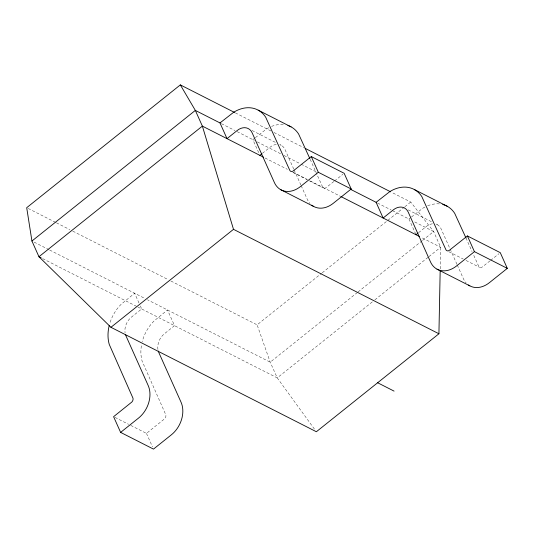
<?xml version="1.0" encoding="UTF-8"?>
<svg xmlns="http://www.w3.org/2000/svg" width="534" height="534" viewBox="0 0 534 534"><rect width="100%" height="100%" fill="white"/><g stroke="black" fill="none" stroke-linecap="round" stroke-linejoin="round"><path stroke-width="0.4" stroke-dasharray="2.67 2" d="M440.216 268.889L440.643 247.262L433.621 231.556L410.746 202.046L391.422 192.22M254.745 138.132L252.856 139.648L259.21 153.859M255.379 137.632L266.493 129.008A34.843 26.113 -63 0 1 269.343 127.399M262.434 153.311L270.091 147.19A13.917 10.433 -63 0 1 277.279 144.387M333.863 181.513L325.934 187.774A3.438 2.577 -63 0 1 322.763 187.287L317.276 175.172M334.504 180.999L342.868 174.311M170.893 281.017L257.114 324.852L321.561 273.341M322.216 272.821L404.238 207.252M404.885 206.731L410.746 202.046M392.537 210.67L408.971 219.02L410.86 217.512M411.494 217.004L422.608 208.38A34.843 26.113 -63 0 1 425.464 206.778M130.743 425.404L146.463 433.394L164.639 418.789A3.438 2.577 -63 0 0 165.814 414.831L142.124 361.138A34.843 26.113 -63 0 1 141.583 344.557M418.549 232.691L426.212 226.563A13.917 10.433 -63 0 1 433.394 223.759M357.453 292.445L270.211 362.179L147.497 299.788M358.1 291.924L421.9 240.921M422.554 240.4L433.621 231.556L413.323 221.236M372.291 301.904L277.239 377.885L137.972 307.077M374.895 299.828L428.275 257.148M428.929 256.627L440.643 247.262L421.072 237.31M489.978 260.886L482.048 267.154A3.438 2.577 -63 0 1 478.885 266.66L473.391 254.551M490.626 260.372L498.99 253.69M235.334 112.861L271.012 131.004M273.982 132.512L303.712 147.631M252.068 130.503L276.165 142.758M279.823 144.614L281.278 145.355M408.183 209.875L432.286 222.131M435.938 223.986L437.399 224.734M221.416 123.661L234.993 130.563M237.136 131.651L254.338 140.402M257.308 141.91L281.071 153.992M284.041 155.501L300.375 163.804M301.116 164.185L316.709 172.108M377.531 203.04L391.108 209.942M265.078 157.997L287.352 169.318M293.293 172.342L307.397 179.511M310.367 181.026L340.065 196.125M292.786 172.369L307.077 179.631M309.219 180.726L323.511 187.988M448.9 251.741L463.192 259.01M466.048 260.465L479.625 267.367M28.189 208.46L55.69 222.438M56.43 222.818L69.807 229.62M72.784 231.135L167.923 279.509M34.149 242.156L48.928 249.665M49.662 250.039L144.641 298.332M42.653 258.61L137.231 306.703M115.03 417.414L128.601 424.316M314.406 429.049L277.239 377.885L270.211 362.179L257.114 324.852M465.975 237.97L472.043 251.534M456.95 264.297L441.104 228.872A13.917 10.433 -63 0 0 436.144 224.187M457.291 265.051L463.358 278.614A24.357 18.256 -63 0 0 466.089 282.873M408.971 219.02L415.999 234.733M310.194 159.346L316.936 174.418M293.753 169.091L284.989 149.5A13.917 10.433 -63 0 0 280.03 144.807M294.094 169.845L300.836 184.918M301.176 185.672L307.244 199.235A24.357 18.256 -63 0 0 309.974 203.494M138.987 302.972L134.635 293.246L121.171 304.267A34.843 26.113 -63 0 0 109.764 323.504M140.329 305.962L141.664 308.952L131.451 317.116A13.917 10.433 -63 0 0 125.056 332.769M146.463 433.394L152.49 446.858M157.924 349.476A13.917 10.433 -63 0 1 164.318 333.83L174.531 325.667L167.502 309.96L154.039 320.981A34.843 26.113 -63 0 0 142.231 341.66M427.641 205.79A34.843 26.113 -63 0 1 439.989 203.955M271.526 126.418A34.843 26.113 -63 0 1 283.874 124.582"/><path stroke-width="0.8" d="M234.586 112.48L180.332 84.893L26.7 207.699L31.933 241.028L38.955 256.734L110.945 327.302L316.362 431.739L438.921 333.77L440.183 270.551M31.933 241.028L195.337 110.404L219.988 122.933L227.017 138.64L237.229 130.476A13.917 10.433 -63 0 1 252.121 132.786L274.376 182.528A24.357 18.256 -63 0 0 300.442 186.566L318.317 172.282L351.185 188.989L333.309 203.274A24.357 18.256 -63 0 1 311.736 205.163M219.988 122.933L233.625 112.294A34.843 26.113 -63 0 1 265.725 117.266L289.902 170.573A3.438 2.577 -63 0 0 293.066 171.067L311.289 156.569L344.156 173.283L351.185 188.989M259.878 155.354L261.793 153.825M110.945 327.302L233.505 229.333L438.921 333.77M350.858 189.477L376.103 202.313L389.74 191.673A34.843 26.113 -63 0 1 421.847 196.645L446.017 249.952A3.438 2.577 -63 0 0 449.181 250.439L467.41 235.948L500.271 252.655L507.3 268.368L489.424 282.653A24.357 18.256 -63 0 1 468.498 285.022M109.183 325.673A34.843 26.113 -63 0 0 109.256 344.43L132.953 398.124A3.438 2.577 -63 0 1 131.778 402.082L113.595 416.687L120.624 432.393L138.5 418.109A24.357 18.256 -63 0 0 148.172 385.495L125.924 335.752A13.917 10.433 -63 0 1 125.397 334.317M415.999 234.733L417.908 233.198M507.3 268.368L474.432 251.654L456.563 265.945A24.357 18.256 -63 0 1 430.491 261.9L408.243 212.165A13.917 10.433 -63 0 0 393.344 209.855L383.132 218.019L376.103 202.313M258.189 110.144L291.057 126.858M414.304 189.523L447.172 206.231M305.201 148.385L390.674 191.846M263.596 157.243L202.366 126.111L195.337 110.404L180.332 84.893M340.812 196.499L419.624 236.575M280.871 189.777L313.732 206.484M436.986 269.149L469.853 285.864M377.645 382.758L394.072 391.115M41.171 257.862L38.955 256.734L202.366 126.111L233.505 229.333M120.624 432.393L153.492 449.107L171.361 434.816A24.357 18.256 -63 0 0 181.039 402.202L158.792 352.467A13.917 10.433 -63 0 1 158.264 351.025M467.41 235.948L474.432 251.654M465.975 237.97L454.708 213.353A34.843 26.113 -63 0 0 442.719 204.475M311.289 156.569L318.317 172.282M309.86 158.591L298.593 133.981A34.843 26.113 -63 0 0 287.919 125.49"/></g></svg>
